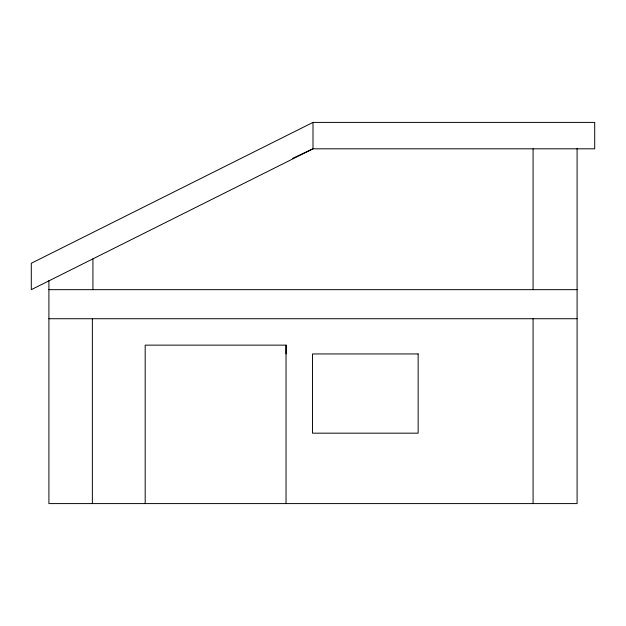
<?xml version="1.0" encoding="UTF-8"?>
<svg xmlns="http://www.w3.org/2000/svg" width="626" height="626" viewBox="0 0 626 626"><rect width="100%" height="100%" fill="white"/><g stroke="black" fill="none" stroke-linecap="round" stroke-linejoin="round"><path stroke-width="0.94" d="M313 122.406L31.3 263.256L31.3 289.666L313 148.816L594.7 148.816L594.7 122.406L313 122.406L313 148.816L292.671 158.3M48.906 289.666L577.094 289.666M48.906 318.728L577.094 318.728M286.035 353.94L286.098 345.137L145.185 345.137L145.185 503.594M577.094 148.534L577.094 503.594L48.906 503.594L48.906 280.558M533.078 148.816L533.078 289.666M533.078 318.728L533.078 503.594M286.035 345.137L286.035 503.594M92.922 258.851L92.922 289.666M92.366 318.728L92.366 503.594M418.145 353.94L312.507 353.94L312.507 433.169L418.145 433.169L418.145 353.94"/></g></svg>
